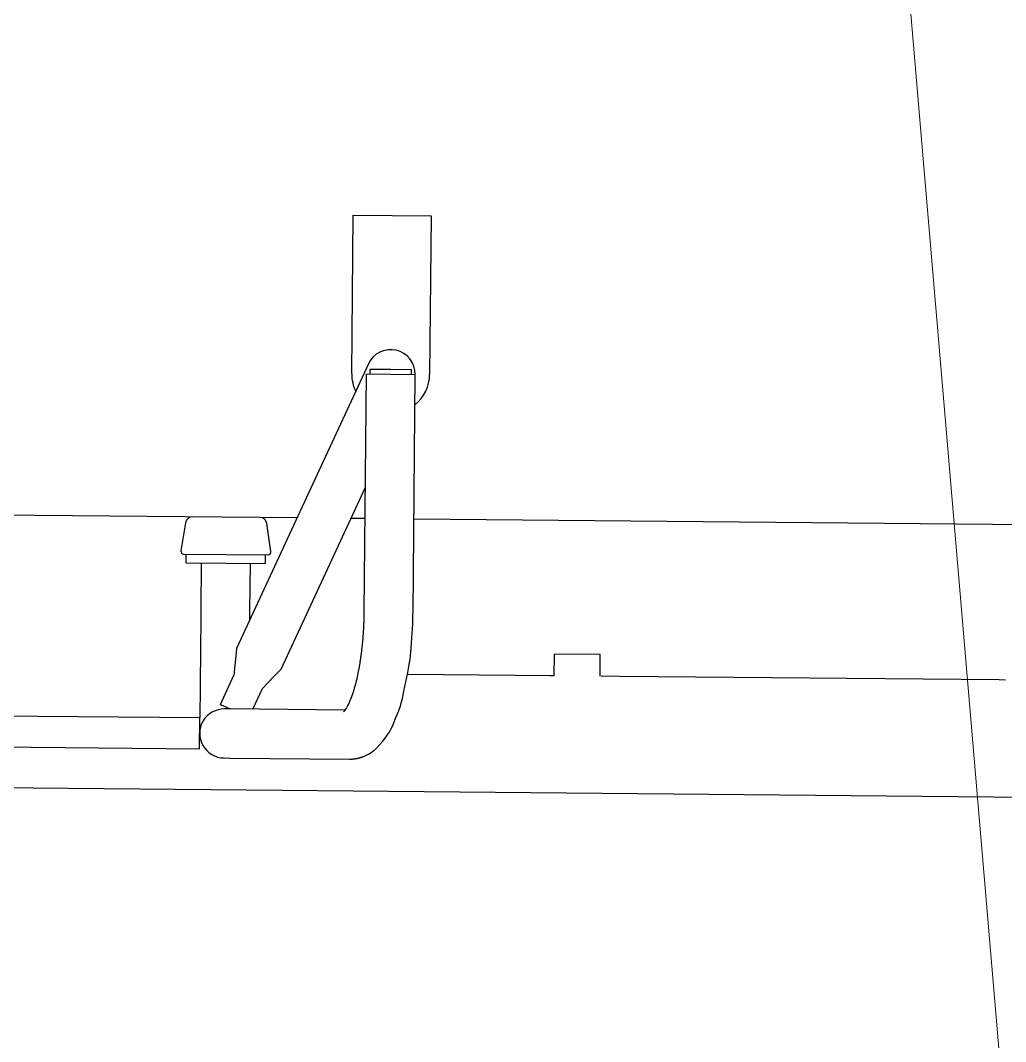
# Model space of a CAD drawing. Header units: millimetres. Extents: x -2078669 to -1085629, y -5987148 to 310365.
# Drawn here: x -1709595 to -1708913, y -2252001 to -2251294 of the extents above; entities that cross this region are included whole.
import ezdxf

# ---------------------------------------------------------------- set-up
doc = ezdxf.new("R2010")
doc.units = ezdxf.units.MM
doc.header["$LTSCALE"] = 500
for name, color, linetype, lineweight in [('D-BGD', 7, 'Continuous', 13), ('D-BYP-STR8', 5, 'Continuous', 25), ('D-BYP-STRB', 5, 'Continuous', 25), ('D-BYP-STRC', 1, 'Continuous', 13)]:
    doc.layers.add(name, color=color, linetype=linetype, lineweight=lineweight)
doc.styles.add('MS ゴシック', font='MS Gothic.ttf')
doc.dimstyles.new('DIM-500-F', dxfattribs={"dimscale": 500, "dimtxt": 3.5, "dimasz": 2.5, "dimexe": 0, "dimexo": 2, "dimgap": 0.8, "dimtad": 1, "dimdec": 0, "dimzin": 0, "dimdsep": 46, "dimtxsty": 'MS ゴシック', "dimblk": 'OPEN', "dimcen": 0.1, "dimclrd": 256, "dimclre": 256, "dimclrt": 256, "dimaunit": 1, "dimadec": 4, "dimazin": 0, "dimtfac": 1, "dimtdec": 0, "dimtmove": 2, "dimatfit": 3, "dimldrblk": 'OPEN', "dimfxl": 1, "dimtolj": 1, "dimtzin": 0, "dimlwd": -1, "dimlwe": -1, "dimarcsym": 2})

# ---------------------------------------------------------------- blocks, each defined once
blk = doc.blocks.new('河川平面')
at = {"layer": 'D-BGD', "linetype": 'Continuous', "extrusion": (0.8798449066136128, 0.09113639208945255, 0.4664408840817888), "elevation": 1326280.533762363}
blk.add_lwpolyline([(-2950345.844382694, -283885.3775817208), (-2934237.472997722, -284529.7712730918), (-2917933.656064425, -285106.3340495988)], dxfattribs=at)
blk = doc.blocks.new('_Open')
at = {"color": 0, "linetype": 'ByBlock', "lineweight": -2}
for p, q in [((-1, 0.1666666666666667), (0, 0)), ((-1, -0.1666666666666667), (0, 0)), ((0, 0), (-1, 0))]:
    blk.add_line(p, q, dxfattribs=at)

msp = doc.modelspace()

# ---------------------------------------------------------------- linework, layer by layer
at = {"layer": 'D-BYP-STR8'}
msp.add_circle((-1706874.670936102, -2250448.978348195), 16000, dxfattribs=at)
at = {"layer": 'D-BYP-STRB', "linetype": 'Continuous'}
for p, q in [((-1709365.86463925, -2251538.483806902), (-1709364.847826918, -2251428.488506582)), ((-1709364.847826918, -2251428.488506582), (-1709310.850134034, -2251428.987668999)), ((-1709310.850134034, -2251428.987668999), (-1709311.866946365, -2251538.982969319)), ((-1709354.291840878, -2251531.588437141), (-1709390.011200202, -2251608.719107036)), ((-1709355.851673482, -2251538.581217179), (-1709357.376885882, -2251703.573507964)), ((-1709355.851343699, -2251538.580435955), (-1709321.852796327, -2251538.894723403)), ((-1709353.321870515, -2251535.403682044), (-1709353.35145051, -2251538.603545326)), ((-1709338.822489818, -2251535.537716399), (-1709353.321870515, -2251535.403682044)), ((-1709324.323109521, -2251535.671750749), (-1709338.822489818, -2251535.537716399)), ((-1709324.352689516, -2251538.871614031), (-1709324.323109521, -2251535.671750749)), ((-1709323.377643576, -2251703.887801835), (-1709321.852431177, -2251538.895511051)), ((-1709390.011200202, -2251608.719107036), (-1709445.630059009, -2251728.815126578)), ((-1709359.159309619, -2251623.007588387), (-1709356.580307708, -2251617.437285752)), ((-1709414.778168425, -2251743.10360793), (-1709359.159309619, -2251623.007588387)), ((-1709875.890443925, -2251633.773327835), (-1709403.636308317, -2251638.138912794)), ((-1709366.326864622, -2251638.483806643), (-1709356.776003508, -2251638.572096173)), ((-1709322.776761203, -2251638.886390044), (-1708487.826568805, -2251646.604789371)), ((-1709480.961868776, -2251641.668064162), (-1709484.134846009, -2251661.095735546)), ((-1709421.846465621, -2251661.671538268), (-1709424.659746942, -2251642.188529051)), ((-1709482.179485723, -2251663.418023991), (-1709423.844423214, -2251663.957281675)), ((-1709480.566242039, -2251669.433193404), (-1709480.510779548, -2251663.43344975)), ((-1709480.566242039, -2251669.433193404), (-1709425.568591879, -2251669.94159957)), ((-1709470.066706297, -2251669.530138534), (-1709470.371752202, -2251702.528967214)), ((-1709425.568591879, -2251669.94159957), (-1709425.513129388, -2251663.941855916)), ((-1709436.372509896, -2251702.843261085), (-1709436.067463991, -2251669.844432405)), ((-1709470.371752202, -2251702.528967214), (-1709470.407125714, -2251706.355736803)), ((-1709436.396863196, -2251705.419939492), (-1709436.392652117, -2251704.971994822)), ((-1709436.392652117, -2251704.971994822), (-1709436.388572108, -2251704.539126513)), ((-1709436.388572108, -2251704.539126513), (-1709436.384690935, -2251704.1282583)), ((-1709436.384690935, -2251704.1282583), (-1709436.381076362, -2251703.746313917)), ((-1709436.381076362, -2251703.746313917), (-1709436.377796154, -2251703.400217097)), ((-1709436.377796154, -2251703.400217097), (-1709436.374918077, -2251703.096891575)), ((-1709436.374918077, -2251703.096891575), (-1709436.372509896, -2251702.843261085)), ((-1709357.392838418, -2251704.943154952), (-1709357.393537101, -2251704.992849236)), ((-1709357.392111878, -2251704.891147743), (-1709357.392838418, -2251704.943154952)), ((-1709357.391368069, -2251704.837656328), (-1709357.392111878, -2251704.891147743)), ((-1709357.390622912, -2251704.783841485), (-1709357.391368069, -2251704.837656328)), ((-1709357.389892331, -2251704.730863996), (-1709357.390622912, -2251704.783841485)), ((-1709357.389192245, -2251704.67988464), (-1709357.389892331, -2251704.730863996)), ((-1709357.388538577, -2251704.6320642), (-1709357.389192245, -2251704.67988464)), ((-1709357.387947248, -2251704.588563455), (-1709357.388538577, -2251704.6320642)), ((-1709357.38743418, -2251704.550543186), (-1709357.387947248, -2251704.588563455)), ((-1709357.385613483, -2251704.408127577), (-1709357.38743418, -2251704.550543186)), ((-1709357.385440523, -2251704.393637864), (-1709357.385613483, -2251704.408127577)), ((-1709357.384649422, -2251704.3283237), (-1709357.385440523, -2251704.393637864)), ((-1709357.383543147, -2251704.236853834), (-1709357.384649422, -2251704.3283237)), ((-1709357.383305663, -2251704.216886281), (-1709357.383543147, -2251704.236853834)), ((-1709357.383076043, -2251704.197395609), (-1709357.383305663, -2251704.216886281)), ((-1709357.382852115, -2251704.178198352), (-1709357.383076043, -2251704.197395609)), ((-1709357.382631707, -2251704.159111043), (-1709357.382852115, -2251704.178198352)), ((-1709357.382412647, -2251704.139950213), (-1709357.382631707, -2251704.159111043)), ((-1709357.382192763, -2251704.120532396), (-1709357.382412647, -2251704.139950213)), ((-1709357.381969885, -2251704.100674125), (-1709357.382192763, -2251704.120532396)), ((-1709357.381741838, -2251704.080191932), (-1709357.381969885, -2251704.100674125)), ((-1709357.381507557, -2251704.059003513), (-1709357.381741838, -2251704.080191932)), ((-1709357.381270392, -2251704.037431221), (-1709357.381507557, -2251704.059003513)), ((-1709357.381034799, -2251704.015898573), (-1709357.381270392, -2251704.037431221)), ((-1709357.380805235, -2251703.994829084), (-1709357.381034799, -2251704.015898573)), ((-1709357.380586154, -2251703.974646271), (-1709357.380805235, -2251703.994829084)), ((-1709357.380382014, -2251703.95577365), (-1709357.380586154, -2251703.974646271)), ((-1709357.380197269, -2251703.938634736), (-1709357.380382014, -2251703.95577365)), ((-1709357.380036375, -2251703.923653047), (-1709357.380197269, -2251703.938634736)), ((-1709357.379902301, -2251703.911112996), (-1709357.380036375, -2251703.923653047)), ((-1709357.379792064, -2251703.900742586), (-1709357.379902301, -2251703.911112996)), ((-1709357.379701193, -2251703.892130719), (-1709357.379792064, -2251703.900742586)), ((-1709357.379625218, -2251703.884866296), (-1709357.379701193, -2251703.892130719)), ((-1709357.379559668, -2251703.878538217), (-1709357.379625218, -2251703.884866296)), ((-1709357.379500073, -2251703.872735384), (-1709357.379559668, -2251703.878538217)), ((-1709357.379441962, -2251703.867046698), (-1709357.379500073, -2251703.872735384)), ((-1709357.379380865, -2251703.861061059), (-1709357.379441962, -2251703.867046698)), ((-1709357.379313272, -2251703.854455914), (-1709357.379380865, -2251703.861061059)), ((-1709357.379239525, -2251703.847262891), (-1709357.379313272, -2251703.854455914)), ((-1709357.379160923, -2251703.839602162), (-1709357.379239525, -2251703.847262891)), ((-1709357.379078768, -2251703.831593898), (-1709357.379160923, -2251703.839602162)), ((-1709357.378994362, -2251703.823358273), (-1709357.379078768, -2251703.831593898)), ((-1709357.378909005, -2251703.81501546), (-1709357.378994362, -2251703.823358273)), ((-1709357.378823999, -2251703.80668563), (-1709357.378909005, -2251703.81501546)), ((-1709357.378740645, -2251703.798488956), (-1709357.378823999, -2251703.80668563)), ((-1709357.378659906, -2251703.790513983), (-1709357.378740645, -2251703.798488956)), ((-1709357.378581385, -2251703.782722748), (-1709357.378659906, -2251703.790513983)), ((-1709357.378504348, -2251703.775045661), (-1709357.378581385, -2251703.782722748)), ((-1709357.378428061, -2251703.767413133), (-1709357.378504348, -2251703.775045661)), ((-1709357.378351787, -2251703.759755571), (-1709357.378428061, -2251703.767413133)), ((-1709357.378274793, -2251703.752003388), (-1709357.378351787, -2251703.759755571)), ((-1709357.378196344, -2251703.744086991), (-1709357.378274793, -2251703.752003388)), ((-1709357.378115704, -2251703.735936791), (-1709357.378196344, -2251703.744086991)), ((-1709357.378032535, -2251703.727521161), (-1709357.378115704, -2251703.735936791)), ((-1709357.377948078, -2251703.718960327), (-1709357.378032535, -2251703.727521161)), ((-1709357.377863972, -2251703.710412477), (-1709357.377948078, -2251703.718960327)), ((-1709357.377781855, -2251703.702035801), (-1709357.377863972, -2251703.710412477)), ((-1709357.377703364, -2251703.693988489), (-1709357.377781855, -2251703.702035801)), ((-1709357.377630137, -2251703.686428729), (-1709357.377703364, -2251703.693988489)), ((-1709357.377563812, -2251703.679514709), (-1709357.377630137, -2251703.686428729)), ((-1709357.377506027, -2251703.67340462), (-1709357.377563812, -2251703.679514709)), ((-1709357.37745787, -2251703.668209673), (-1709357.377506027, -2251703.67340462)), ((-1709357.377418232, -2251703.663853169), (-1709357.37745787, -2251703.668209673)), ((-1709357.377385455, -2251703.660211433), (-1709357.377418232, -2251703.663853169)), ((-1709357.377357878, -2251703.657160788), (-1709357.377385455, -2251703.660211433)), ((-1709357.377333845, -2251703.654577558), (-1709357.377357878, -2251703.657160788)), ((-1709357.377311694, -2251703.652338068), (-1709357.377333845, -2251703.654577558)), ((-1709357.377289769, -2251703.650318642), (-1709357.377311694, -2251703.652338068)), ((-1709357.37726641, -2251703.648395603), (-1709357.377289769, -2251703.650318642)), ((-1709357.37724035, -2251703.646448692), (-1709357.37726641, -2251703.648395603)), ((-1709357.377211886, -2251703.64437132), (-1709357.37724035, -2251703.646448692)), ((-1709357.377181709, -2251703.642060317), (-1709357.377211886, -2251703.64437132)), ((-1709357.377150506, -2251703.639412509), (-1709357.377181709, -2251703.642060317)), ((-1709357.377118968, -2251703.636324725), (-1709357.377150506, -2251703.639412509)), ((-1709357.377087784, -2251703.632693793), (-1709357.377118968, -2251703.636324725)), ((-1709357.377057642, -2251703.62841654), (-1709357.377087784, -2251703.632693793)), ((-1709357.377029233, -2251703.623389795), (-1709357.377057642, -2251703.62841654)), ((-1709357.377003125, -2251703.617568384), (-1709357.377029233, -2251703.623389795)), ((-1709357.376979412, -2251703.611139119), (-1709357.377003125, -2251703.617568384)), ((-1709357.376958065, -2251703.60434681), (-1709357.376979412, -2251703.611139119)), ((-1709357.376939058, -2251703.597436267), (-1709357.376958065, -2251703.60434681)), ((-1709357.376922363, -2251703.590652301), (-1709357.376939058, -2251703.597436267)), ((-1709357.376907954, -2251703.584239722), (-1709357.376922363, -2251703.590652301)), ((-1709357.376895802, -2251703.578443339), (-1709357.376907954, -2251703.584239722)), ((-1709357.376885882, -2251703.573507964), (-1709357.376895802, -2251703.578443339)), ((-1709323.430161578, -2251705.901040277), (-1709323.402069108, -2251704.819475708)), ((-1709323.402069108, -2251704.819475708), (-1709323.377643576, -2251703.887801835)), ((-1709470.449050174, -2251710.891191406), (-1709470.49616537, -2251715.988172476)), ((-1709470.407125714, -2251706.355736803), (-1709470.449050174, -2251710.891191406)), ((-1709436.429622533, -2251708.948137092), (-1709436.427234144, -2251708.689053387)), ((-1709436.427234144, -2251708.689053387), (-1709436.424378648, -2251708.379506591)), ((-1709436.424378648, -2251708.379506591), (-1709436.421122136, -2251708.026881274)), ((-1709436.421122136, -2251708.026881274), (-1709436.417530701, -2251707.638562004)), ((-1709436.417530701, -2251707.638562004), (-1709436.413670435, -2251707.221933352)), ((-1709436.413670435, -2251707.221933352), (-1709436.409607432, -2251706.784379886)), ((-1709436.409607432, -2251706.784379886), (-1709436.405407782, -2251706.333286176)), ((-1709436.405407782, -2251706.333286176), (-1709436.40113758, -2251705.87603679)), ((-1709436.40113758, -2251705.87603679), (-1709436.396863196, -2251705.419939492)), ((-1709357.589594104, -2251711.929827558), (-1709357.603743891, -2251712.27342035)), ((-1709357.575784297, -2251711.587012252), (-1709357.589594104, -2251711.929827558)), ((-1709357.562526157, -2251711.251251321), (-1709357.575784297, -2251711.587012252)), ((-1709357.55003137, -2251710.928821659), (-1709357.562526157, -2251711.251251321)), ((-1709357.538511624, -2251710.626000158), (-1709357.55003137, -2251710.928821659)), ((-1709357.528178605, -2251710.349063708), (-1709357.538511624, -2251710.626000158)), ((-1709357.519244, -2251710.104289202), (-1709357.528178605, -2251710.349063708)), ((-1709357.490532573, -2251709.233540636), (-1709357.519244, -2251710.104289202)), ((-1709357.486679174, -2251709.103881795), (-1709357.490532573, -2251709.233540636)), ((-1709357.482623552, -2251708.975570475), (-1709357.486679174, -2251709.103881795)), ((-1709357.458098172, -2251708.107096741), (-1709357.482623552, -2251708.975570475)), ((-1709357.452341001, -2251707.871715607), (-1709357.458098172, -2251708.107096741)), ((-1709357.446166003, -2251707.611666645), (-1709357.452341001, -2251707.871715607)), ((-1709357.439793859, -2251707.337521508), (-1709357.446166003, -2251707.611666645)), ((-1709357.433445255, -2251707.059851849), (-1709357.439793859, -2251707.337521508)), ((-1709357.427340874, -2251706.789229323), (-1709357.433445255, -2251707.059851849)), ((-1709357.421701401, -2251706.536225582), (-1709357.427340874, -2251706.789229323)), ((-1709357.416747518, -2251706.31141228), (-1709357.421701401, -2251706.536225582)), ((-1709357.412699911, -2251706.12536107), (-1709357.416747518, -2251706.31141228)), ((-1709357.405497483, -2251705.749863332), (-1709357.412699911, -2251706.12536107)), ((-1709357.405467986, -2251705.730577444), (-1709357.405497483, -2251705.749863332)), ((-1709357.40135529, -2251705.480296527), (-1709357.405467986, -2251705.730577444)), ((-1709357.39884858, -2251705.336504674), (-1709357.40135529, -2251705.480296527)), ((-1709357.397932219, -2251705.282040268), (-1709357.39884858, -2251705.336504674)), ((-1709357.397095171, -2251705.230752135), (-1709357.397932219, -2251705.282040268)), ((-1709357.396321363, -2251705.181808664), (-1709357.397095171, -2251705.230752135)), ((-1709357.395594724, -2251705.134378246), (-1709357.396321363, -2251705.181808664)), ((-1709357.394899182, -2251705.087629275), (-1709357.395594724, -2251705.134378246)), ((-1709357.394218665, -2251705.040730141), (-1709357.394899182, -2251705.087629275)), ((-1709357.393537101, -2251704.992849236), (-1709357.394218665, -2251705.040730141)), ((-1709323.573315728, -2251712.214759783), (-1709323.561624021, -2251711.480115737)), ((-1709323.561624021, -2251711.480115737), (-1709323.54262714, -2251710.539286758)), ((-1709323.54262714, -2251710.539286758), (-1709323.518153769, -2251709.451618784)), ((-1709323.518153769, -2251709.451618784), (-1709323.490032595, -2251708.276457753)), ((-1709323.490032595, -2251708.276457753), (-1709323.460092302, -2251707.073149605)), ((-1709323.460092302, -2251707.073149605), (-1709323.430161578, -2251705.901040277)), ((-1709470.49616537, -2251715.988172476), (-1709470.54711109, -2251721.499521467)), ((-1709357.903925864, -2251717.856504085), (-1709358.070506939, -2251720.216619728)), ((-1709357.89312873, -2251717.672145604), (-1709357.903925864, -2251717.856504085)), ((-1709357.843907411, -2251716.851546147), (-1709357.89312873, -2251717.672145604)), ((-1709357.742460869, -2251715.13557859), (-1709357.843907411, -2251716.851546147)), ((-1709357.724545369, -2251714.813115627), (-1709357.742460869, -2251715.13557859)), ((-1709357.707607482, -2251714.498145126), (-1709357.724545369, -2251714.813115627)), ((-1709357.691495635, -2251714.187914407), (-1709357.707607482, -2251714.498145126)), ((-1709357.676058255, -2251713.879670789), (-1709357.691495635, -2251714.187914407)), ((-1709357.661143772, -2251713.570661594), (-1709357.676058255, -2251713.879670789)), ((-1709357.646600611, -2251713.25813414), (-1709357.661143772, -2251713.570661594)), ((-1709357.632277202, -2251712.939335746), (-1709357.646600611, -2251713.25813414)), ((-1709357.618021972, -2251712.611513733), (-1709357.632277202, -2251712.939335746)), ((-1709357.603743891, -2251712.27342035), (-1709357.618021972, -2251712.611513733)), ((-1709324.098587589, -2251720.641855462), (-1709323.979573434, -2251718.966623507)), ((-1709323.979573434, -2251718.966623507), (-1709323.869018567, -2251717.431455665)), ((-1709323.869018567, -2251717.431455665), (-1709323.772107194, -2251716.102174692)), ((-1709323.772107194, -2251716.102174692), (-1709323.694023522, -2251715.044603341)), ((-1709323.694023522, -2251715.044603341), (-1709323.64448929, -2251714.38223068)), ((-1709323.64448929, -2251714.38223068), (-1709323.574227617, -2251713.103870485)), ((-1709323.574227617, -2251713.103870485), (-1709323.573315728, -2251712.214759783)), ((-1709470.54711109, -2251721.499521467), (-1709470.600527123, -2251727.278079834)), ((-1709358.544041861, -2251725.660652577), (-1709358.6265625, -2251726.516256452)), ((-1709358.463017727, -2251724.791258449), (-1709358.544041861, -2251725.660652577)), ((-1709358.384600945, -2251723.924704805), (-1709358.463017727, -2251724.791258449)), ((-1709358.309902361, -2251723.077622385), (-1709358.384600945, -2251723.924704805)), ((-1709358.240032822, -2251722.266641928), (-1709358.309902361, -2251723.077622385)), ((-1709358.176103175, -2251721.508394173), (-1709358.240032822, -2251722.266641928)), ((-1709358.119224265, -2251720.81950986), (-1709358.176103175, -2251721.508394173)), ((-1709358.070506939, -2251720.216619728), (-1709358.119224265, -2251720.81950986)), ((-1709324.555552933, -2251727.426969321), (-1709324.454543703, -2251725.849708459)), ((-1709324.454543703, -2251725.849708459), (-1709324.341256931, -2251724.149220692)), ((-1709324.341256931, -2251724.149220692), (-1709324.220876824, -2251722.391328774)), ((-1709324.220876824, -2251722.391328774), (-1709324.098587589, -2251720.641855462)), ((-1709470.655053257, -2251733.17668903), (-1709470.709329281, -2251739.048190509)), ((-1709470.600527123, -2251727.278079834), (-1709470.655053257, -2251733.17668903)), ((-1709445.630628371, -2251728.815718661), (-1709446.356533414, -2251736.273226632)), ((-1709359.351143062, -2251732.754879343), (-1709359.457810869, -2251733.535342772)), ((-1709358.963470816, -2251729.670323974), (-1709359.351143062, -2251732.754879343)), ((-1709358.6265625, -2251726.516256452), (-1709358.963470816, -2251729.670323974)), ((-1709325.059063977, -2251733.701649598), (-1709324.81479533, -2251731.302480552)), ((-1709324.81479533, -2251731.302480552), (-1709324.607167417, -2251728.264772908)), ((-1709324.607167417, -2251728.264772908), (-1709324.555552933, -2251727.426969321)), ((-1709225.654749583, -2251732.788175538), (-1709225.79340581, -2251747.787534673)), ((-1709193.656116762, -2251733.083975489), (-1709225.654749583, -2251732.788175538)), ((-1709193.794772989, -2251748.083334624), (-1709193.656116762, -2251733.083975489)), ((-1709470.709329281, -2251739.048190509), (-1709470.761994982, -2251744.745425726)), ((-1709446.356533414, -2251736.273226632), (-1709447.434221545, -2251747.344740591)), ((-1709360.242170905, -2251738.846255295), (-1709360.722163493, -2251741.763695318)), ((-1709360.134570992, -2251738.147693378), (-1709360.242170905, -2251738.846255295)), ((-1709360.023465991, -2251737.418651827), (-1709360.134570992, -2251738.147693378)), ((-1709359.910068651, -2251736.665390447), (-1709360.023465991, -2251737.418651827)), ((-1709359.79559172, -2251735.894169046), (-1709359.910068651, -2251736.665390447)), ((-1709359.681247947, -2251735.111247429), (-1709359.79559172, -2251735.894169046)), ((-1709359.568250081, -2251734.322885402), (-1709359.681247947, -2251735.111247429)), ((-1709359.457810869, -2251733.535342772), (-1709359.568250081, -2251734.322885402)), ((-1709327.024159687, -2251745.373964363), (-1709326.008287538, -2251739.872473313)), ((-1709326.008287538, -2251739.872473313), (-1709325.442255601, -2251736.465087354)), ((-1709325.442255601, -2251736.465087354), (-1709325.059063977, -2251733.701649598)), ((-1709470.761994982, -2251744.745425726), (-1709470.811875809, -2251750.141325186)), ((-1709456.859566998, -2251767.696735074), (-1709447.434221545, -2251747.344740591)), ((-1709419.996589037, -2251748.480953108), (-1709414.778560302, -2251743.103821958)), ((-1709361.291641484, -2251744.698995466), (-1709362.407498372, -2251749.794368472)), ((-1709360.722163493, -2251741.763695318), (-1709361.291641484, -2251744.698995466)), ((-1709328.313498383, -2251751.922985062), (-1709327.024159687, -2251745.373964363)), ((-1709252.680318132, -2251747.538988199), (-1709327.308370141, -2251746.849115783)), ((-1709470.811875809, -2251750.141325186), (-1709470.85853984, -2251755.189175596)), ((-1709427.743342807, -2251756.463912402), (-1709419.996589037, -2251748.480953108)), ((-1709363.51184676, -2251754.276886285), (-1709364.09134201, -2251756.372461613)), ((-1709362.407498372, -2251749.794368472), (-1709363.51184676, -2251754.276886285)), ((-1709329.638863373, -2251758.315523599), (-1709328.313498383, -2251751.922985062)), ((-1709228.629350215, -2251747.761318796), (-1709252.680318132, -2251747.538988199)), ((-1709225.79340581, -2251747.787534673), (-1709228.629350215, -2251747.761318796)), ((-1709180.396966818, -2251748.207185865), (-1709193.136123899, -2251748.08942327)), ((-1708917.353789508, -2251750.638794722), (-1709180.396966818, -2251748.207185865)), ((-1708912.850493388, -2251750.680423837), (-1708917.353789508, -2251750.638794722)), ((-1709470.901740815, -2251759.862352711), (-1709470.941232472, -2251764.134232289)), ((-1709470.85853984, -2251755.189175596), (-1709470.901740815, -2251759.862352711)), ((-1709434.41233674, -2251770.864162071), (-1709427.743342807, -2251756.463912402)), ((-1709365.337343285, -2251760.324237817), (-1709366.029393095, -2251762.260821371)), ((-1709364.697030289, -2251758.378829331), (-1709365.337343285, -2251760.324237817)), ((-1709364.09134201, -2251756.372461613), (-1709364.697030289, -2251758.378829331)), ((-1709330.773457998, -2251763.45670463), (-1709329.638863373, -2251758.315523599)), ((-1709470.97676855, -2251767.978190089), (-1709471.008102786, -2251771.367601866)), ((-1709470.941232472, -2251764.134232289), (-1709470.97676855, -2251767.978190089)), ((-1709456.859566998, -2251767.696735074), (-1709456.088265297, -2251768.053937656)), ((-1709450.338083114, -2251770.716942185), (-1709456.088265297, -2251768.053937656)), ((-1709368.565157552, -2251768.175117397), (-1709369.556166748, -2251769.964692005)), ((-1709367.947824078, -2251766.911017995), (-1709368.565157552, -2251768.175117397)), ((-1709367.316965721, -2251765.498322905), (-1709367.947824078, -2251766.911017995)), ((-1709366.67612801, -2251763.944962179), (-1709367.316965721, -2251765.498322905)), ((-1709366.029393095, -2251762.260821371), (-1709366.67612801, -2251763.944962179)), ((-1709332.14612675, -2251768.773736849), (-1709331.508107207, -2251766.483966823)), ((-1709331.508107207, -2251766.483966823), (-1709330.773457998, -2251763.45670463)), ((-1709811.042632012, -2251773.532800369), (-1709471.057158293, -2251776.675674848)), ((-1709471.03498892, -2251774.275843378), (-1709471.057180691, -2251776.676290383)), ((-1709471.008102786, -2251771.367601866), (-1709471.03498892, -2251774.275843378)), ((-1709449.889742716, -2251770.720748438), (-1709454.000701668, -2251770.682746143)), ((-1709370.493282245, -2251771.455038977), (-1709449.889742716, -2251770.720748438)), ((-1709371.51601947, -2251772.702214858), (-1709371.547061197, -2251772.73634439)), ((-1709371.479457527, -2251772.662230314), (-1709371.51601947, -2251772.702214858)), ((-1709371.43880631, -2251772.6181866), (-1709371.479457527, -2251772.662230314)), ((-1709371.395496762, -2251772.571879557), (-1709371.43880631, -2251772.6181866)), ((-1709371.350959825, -2251772.525105027), (-1709371.395496762, -2251772.571879557)), ((-1709371.306626443, -2251772.479658852), (-1709371.350959825, -2251772.525105027)), ((-1709371.263927557, -2251772.437336873), (-1709371.306626443, -2251772.479658852)), ((-1709371.224294111, -2251772.399934932), (-1709371.263927557, -2251772.437336873)), ((-1709371.19608022, -2251772.374702804), (-1709371.224294111, -2251772.399934932)), ((-1709370.993864638, -2251772.153751745), (-1709371.19608022, -2251772.374702804)), ((-1709370.640291145, -2251771.661139277), (-1709370.993864638, -2251772.153751745)), ((-1709369.556166748, -2251769.964692005), (-1709370.640291145, -2251771.661139277)), ((-1709335.688516343, -2251777.703498081), (-1709333.733335586, -2251772.931864602)), ((-1709333.733335586, -2251772.931864602), (-1709333.50316971, -2251772.393537533)), ((-1709333.50316971, -2251772.393537533), (-1709332.736212486, -2251770.521433623)), ((-1709332.736212486, -2251770.521433623), (-1709332.14612675, -2251768.773736849)), ((-1709471.257747635, -2251798.37474773), (-1709471.057158293, -2251776.675674848)), ((-1709338.166542341, -2251783.656230819), (-1709337.201567645, -2251781.421057088)), ((-1709337.201567645, -2251781.421057088), (-1709335.688516343, -2251777.703498081)), ((-1709342.762414233, -2251790.881899969), (-1709341.235380178, -2251788.844744568)), ((-1709341.235380178, -2251788.844744568), (-1709340.012699972, -2251787.045902161)), ((-1709340.012699972, -2251787.045902161), (-1709339.021114742, -2251785.366526196)), ((-1709339.021114742, -2251785.366526196), (-1709338.166542341, -2251783.656230819)), ((-1709811.243221354, -2251795.231873251), (-1709471.257747635, -2251798.37474773)), ((-1709348.517993265, -2251797.748586613), (-1709346.703003228, -2251795.697582489)), ((-1709346.703003228, -2251795.697582489), (-1709344.639731999, -2251793.235535291)), ((-1709344.639731999, -2251793.235535291), (-1709342.762414233, -2251790.881899969)), ((-1709358.81946128, -2251804.056859155), (-1709358.678941975, -2251804.010067868)), ((-1709358.678941975, -2251804.010067868), (-1709358.536580035, -2251803.960988146)), ((-1709358.536580035, -2251803.960988146), (-1709358.384805706, -2251803.906391287)), ((-1709358.384805706, -2251803.906391287), (-1709358.216049233, -2251803.84304859)), ((-1709358.216049233, -2251803.84304859), (-1709358.022740864, -2251803.767731352)), ((-1709358.022740864, -2251803.767731352), (-1709357.797310845, -2251803.677210872)), ((-1709357.797310845, -2251803.677210872), (-1709357.53218942, -2251803.568258448)), ((-1709357.53218942, -2251803.568258448), (-1709355.776320171, -2251802.784024638)), ((-1709355.776320171, -2251802.784024638), (-1709354.298653615, -2251801.997443859)), ((-1709354.298653615, -2251801.997443859), (-1709352.46874683, -2251800.810411555)), ((-1709352.46874683, -2251800.810411555), (-1709351.288776851, -2251800.041413137)), ((-1709351.288776851, -2251800.041413137), (-1709350.973329796, -2251799.873790337)), ((-1709350.973329796, -2251799.873790337), (-1709350.460023793, -2251799.581280159)), ((-1709350.460023793, -2251799.581280159), (-1709349.964379596, -2251799.196937474)), ((-1709349.964379596, -2251799.196937474), (-1709349.328504476, -2251798.598235371)), ((-1709349.328504476, -2251798.598235371), (-1709348.517993265, -2251797.748586613)), ((-1709454.314995539, -2251804.681988448), (-1709450.204036588, -2251804.719990742)), ((-1709450.204036588, -2251804.719990742), (-1709367.434630066, -2251805.485123007)), ((-1709367.434630066, -2251805.485123007), (-1709367.431538921, -2251805.48511017)), ((-1709367.431538921, -2251805.48511017), (-1709367.427908655, -2251805.485095586)), ((-1709367.427908655, -2251805.485095586), (-1709367.423892752, -2251805.4850804)), ((-1709367.423892752, -2251805.4850804), (-1709367.419644695, -2251805.485065761)), ((-1709367.419644695, -2251805.485065761), (-1709367.415317969, -2251805.485052815)), ((-1709367.415317969, -2251805.485052815), (-1709367.411066058, -2251805.485042708)), ((-1709367.411066058, -2251805.485042708), (-1709367.407042446, -2251805.485036589)), ((-1709367.407042446, -2251805.485036589), (-1709367.403400618, -2251805.485035605)), ((-1709367.403400618, -2251805.485035605), (-1709367.400257741, -2251805.48504052)), ((-1709367.400257741, -2251805.48504052), (-1709367.397585726, -2251805.48505058)), ((-1709367.397585726, -2251805.48505058), (-1709367.395320165, -2251805.485064648)), ((-1709367.395320165, -2251805.485064648), (-1709367.393396653, -2251805.485081585)), ((-1709367.393396653, -2251805.485081585), (-1709367.391750781, -2251805.485100255)), ((-1709367.391750781, -2251805.485100255), (-1709367.390318145, -2251805.485119521)), ((-1709367.390318145, -2251805.485119521), (-1709367.389034337, -2251805.485138245)), ((-1709367.389034337, -2251805.485138245), (-1709367.387834952, -2251805.48515529)), ((-1709367.387834952, -2251805.48515529), (-1709367.386446988, -2251805.485172125)), ((-1709367.386446988, -2251805.485172125), (-1709367.372268027, -2251805.4852653)), ((-1709367.372268027, -2251805.4852653), (-1709367.368418006, -2251805.485288077)), ((-1709367.368418006, -2251805.485288077), (-1709367.364060991, -2251805.485314171)), ((-1709367.364060991, -2251805.485314171), (-1709367.359305434, -2251805.485342826)), ((-1709367.359305434, -2251805.485342826), (-1709367.35425979, -2251805.485373283)), ((-1709367.35425979, -2251805.485373283), (-1709367.349032511, -2251805.485404785)), ((-1709367.349032511, -2251805.485404785), (-1709367.343732049, -2251805.485436575)), ((-1709367.343732049, -2251805.485436575), (-1709367.33846686, -2251805.485467893)), ((-1709367.33846686, -2251805.485467893), (-1709367.333345396, -2251805.485497984)), ((-1709367.333345396, -2251805.485497984), (-1709367.328444571, -2251805.485526219)), ((-1709367.328444571, -2251805.485526219), (-1709367.323715155, -2251805.48555249)), ((-1709367.323715155, -2251805.48555249), (-1709367.319076376, -2251805.485576821)), ((-1709367.319076376, -2251805.485576821), (-1709367.314447464, -2251805.485599233)), ((-1709367.314447464, -2251805.485599233), (-1709367.309747648, -2251805.48561975)), ((-1709367.309747648, -2251805.48561975), (-1709367.304896159, -2251805.485638394)), ((-1709367.304896159, -2251805.485638394), (-1709367.299812225, -2251805.485655187)), ((-1709367.299812225, -2251805.485655187), (-1709367.294415076, -2251805.485670152)), ((-1709367.294415076, -2251805.485670152), (-1709367.280567722, -2251805.485699862)), ((-1709367.280567722, -2251805.485699862), (-1709367.255477208, -2251805.485781772)), ((-1709367.255477208, -2251805.485781772), (-1709367.25361053, -2251805.485819438)), ((-1709367.25361053, -2251805.485819438), (-1709367.216531898, -2251805.485832803)), ((-1709367.216531898, -2251805.485832803), (-1709367.198092801, -2251805.485787312)), ((-1709367.198092801, -2251805.485787312), (-1709367.175824416, -2251805.485726358)), ((-1709367.175824416, -2251805.485726358), (-1709367.150796385, -2251805.485652481)), ((-1709367.150796385, -2251805.485652481), (-1709367.124078352, -2251805.485568218)), ((-1709367.124078352, -2251805.485568218), (-1709367.096739959, -2251805.485476106)), ((-1709367.096739959, -2251805.485476106), (-1709367.069850848, -2251805.485378686)), ((-1709367.069850848, -2251805.485378686), (-1709367.044480662, -2251805.485278495)), ((-1709367.044480662, -2251805.485278495), (-1709367.021699043, -2251805.48517807)), ((-1709367.021699043, -2251805.48517807), (-1709367.002308499, -2251805.48507919)), ((-1709367.002308499, -2251805.48507919), (-1709366.986043008, -2251805.484980585)), ((-1709366.986043008, -2251805.484980585), (-1709366.972369409, -2251805.484880229)), ((-1709366.972369409, -2251805.484880229), (-1709366.960754546, -2251805.48477609)), ((-1709366.960754546, -2251805.48477609), (-1709366.950665259, -2251805.484666142)), ((-1709366.950665259, -2251805.484666142), (-1709366.94156839, -2251805.484548354)), ((-1709366.94156839, -2251805.484548354), (-1709366.932930781, -2251805.484420698)), ((-1709366.932930781, -2251805.484420698), (-1709366.924219274, -2251805.484281145)), ((-1709366.924219274, -2251805.484281145), (-1709366.917445164, -2251805.484169474)), ((-1709366.917445164, -2251805.484169474), (-1709366.826700088, -2251805.483003948)), ((-1709366.826700088, -2251805.483003948), (-1709366.816605719, -2251805.482926252)), ((-1709366.816605719, -2251805.482926252), (-1709366.582801122, -2251805.47814539)), ((-1709366.582801122, -2251805.47814539), (-1709366.191792686, -2251805.464740654)), ((-1709366.191792686, -2251805.464740654), (-1709366.094430292, -2251805.461267126)), ((-1709366.094430292, -2251805.461267126), (-1709366.064998518, -2251805.460238786)), ((-1709366.064998518, -2251805.460238786), (-1709365.85002229, -2251805.449236157)), ((-1709365.85002229, -2251805.449236157), (-1709365.793108314, -2251805.445604593)), ((-1709365.793108314, -2251805.445604593), (-1709365.725611385, -2251805.441263781)), ((-1709365.725611385, -2251805.441263781), (-1709365.650054841, -2251805.436363942)), ((-1709365.650054841, -2251805.436363942), (-1709365.568962015, -2251805.431055293)), ((-1709365.568962015, -2251805.431055293), (-1709365.484856246, -2251805.425488053)), ((-1709365.484856246, -2251805.425488053), (-1709365.400260868, -2251805.41981244)), ((-1709365.400260868, -2251805.41981244), (-1709365.317699217, -2251805.414178673)), ((-1709365.317699217, -2251805.414178673), (-1709365.239694629, -2251805.408736968)), ((-1709365.239694629, -2251805.408736968), (-1709365.167885095, -2251805.403565479)), ((-1709365.167885095, -2251805.403565479), (-1709365.100367219, -2251805.398454078)), ((-1709365.100367219, -2251805.398454078), (-1709365.034352262, -2251805.393120576)), ((-1709365.034352262, -2251805.393120576), (-1709364.967051483, -2251805.38728278)), ((-1709364.967051483, -2251805.38728278), (-1709364.895676142, -2251805.380658498)), ((-1709364.895676142, -2251805.380658498), (-1709364.817437498, -2251805.372965539)), ((-1709364.817437498, -2251805.372965539), (-1709364.729546812, -2251805.363921709)), ((-1709364.729546812, -2251805.363921709), (-1709364.629215342, -2251805.353244819)), ((-1709364.629215342, -2251805.353244819), (-1709364.514368772, -2251805.340695824)), ((-1709364.514368772, -2251805.340695824), (-1709364.385790476, -2251805.326208273)), ((-1709364.385790476, -2251805.326208273), (-1709364.244978249, -2251805.309758869)), ((-1709364.244978249, -2251805.309758869), (-1709364.09342989, -2251805.29132431)), ((-1709364.09342989, -2251805.29132431), (-1709363.932643196, -2251805.270881295)), ((-1709363.932643196, -2251805.270881295), (-1709363.764115962, -2251805.248406524)), ((-1709363.764115962, -2251805.248406524), (-1709363.589345986, -2251805.223876697)), ((-1709363.589345986, -2251805.223876697), (-1709363.409831065, -2251805.197268512)), ((-1709363.409831065, -2251805.197268512), (-1709363.226928678, -2251805.168588452)), ((-1709363.226928678, -2251805.168588452), (-1709363.041435038, -2251805.137962124)), ((-1709363.041435038, -2251805.137962124), (-1709362.854006038, -2251805.105544921)), ((-1709362.854006038, -2251805.105544921), (-1709362.665297572, -2251805.071492233)), ((-1709362.665297572, -2251805.071492233), (-1709362.475965536, -2251805.035959451)), ((-1709362.475965536, -2251805.035959451), (-1709362.286665823, -2251804.999101966)), ((-1709362.286665823, -2251804.999101966), (-1709362.098054328, -2251804.961075168)), ((-1709362.098054328, -2251804.961075168), (-1709361.910786946, -2251804.92203445)), ((-1709361.910786946, -2251804.92203445), (-1709361.725299723, -2251804.882067231)), ((-1709361.725299723, -2251804.882067231), (-1709361.541149318, -2251804.840989051)), ((-1709361.541149318, -2251804.840989051), (-1709361.357672541, -2251804.79854748)), ((-1709361.357672541, -2251804.79854748), (-1709361.174206203, -2251804.754490088)), ((-1709361.174206203, -2251804.754490088), (-1709360.990087115, -2251804.708564443)), ((-1709360.990087115, -2251804.708564443), (-1709360.804652087, -2251804.660518115)), ((-1709360.804652087, -2251804.660518115), (-1709360.61723793, -2251804.610098675)), ((-1709360.61723793, -2251804.610098675), (-1709360.427181456, -2251804.55705369)), ((-1709360.427181456, -2251804.55705369), (-1709360.234275888, -2251804.501319615)), ((-1709360.234275888, -2251804.501319615), (-1709360.040140111, -2251804.443588433)), ((-1709360.040140111, -2251804.443588433), (-1709359.846849422, -2251804.384741012)), ((-1709359.846849422, -2251804.384741012), (-1709359.656479117, -2251804.325658221)), ((-1709359.656479117, -2251804.325658221), (-1709359.471104496, -2251804.267220927)), ((-1709359.471104496, -2251804.267220927), (-1709359.292800855, -2251804.210309999)), ((-1709359.292800855, -2251804.210309999), (-1709359.123643492, -2251804.155806303)), ((-1709359.123643492, -2251804.155806303), (-1709358.965707704, -2251804.104590709)), ((-1709358.965707704, -2251804.104590709), (-1709358.81946128, -2251804.056859155)), ((-1710072.234113111, -2251820.965710169), (-1706266.176300673, -2251856.149454447))]:
    msp.add_line(p, q, dxfattribs=at)
for centre, radius, start, end in [((-1709338.865792808, -2251538.733388111), 17, 359.4566657827994, 155.1476342272957), ((-1709338.865792808, -2251538.733388111), 27, 179.4703647012454, 206.1275621105782), ((-1709338.865792808, -2251538.733388111), 26.99999999999, 308.5307648535511, 359.4703647012454), ((-1709476.027249318, -2251642.473998897), 5.000000000009999, 89.47036467456607, 170.7242023957659), ((-1709429.608422184, -2251642.903101192), 5.000000000007999, 8.216526947311012, 67.29501160031943), ((-1709482.160998226, -2251661.41810944), 2.000000000008, 170.7242024505793, 269.4703646745661), ((-1709423.825935717, -2251661.957367124), 2, 269.4703646745661, 8.216526947311012), ((-1709454.158179278, -2251787.682355013), 17, 89.46924987875755, 269.4714794837145)]:
    msp.add_arc(centre, radius, start, end, dxfattribs=at)

# ---------------------------------------------------------------- block references
at = {"layer": 'D-BGD'}
msp.add_blockref('河川平面', (-3310965.811631768, 541500.1765757371), dxfattribs=at)

# ---------------------------------------------------------------- leaders
at = {"layer": 'D-BYP-STRC'}
msp.add_leader([(-1703629.482833887, -2242852.74792979), (-1725054.333177593, -2264790.467395107)], dimstyle='DIM-500-F', dxfattribs=at)

doc.saveas('drawing.dxf')
